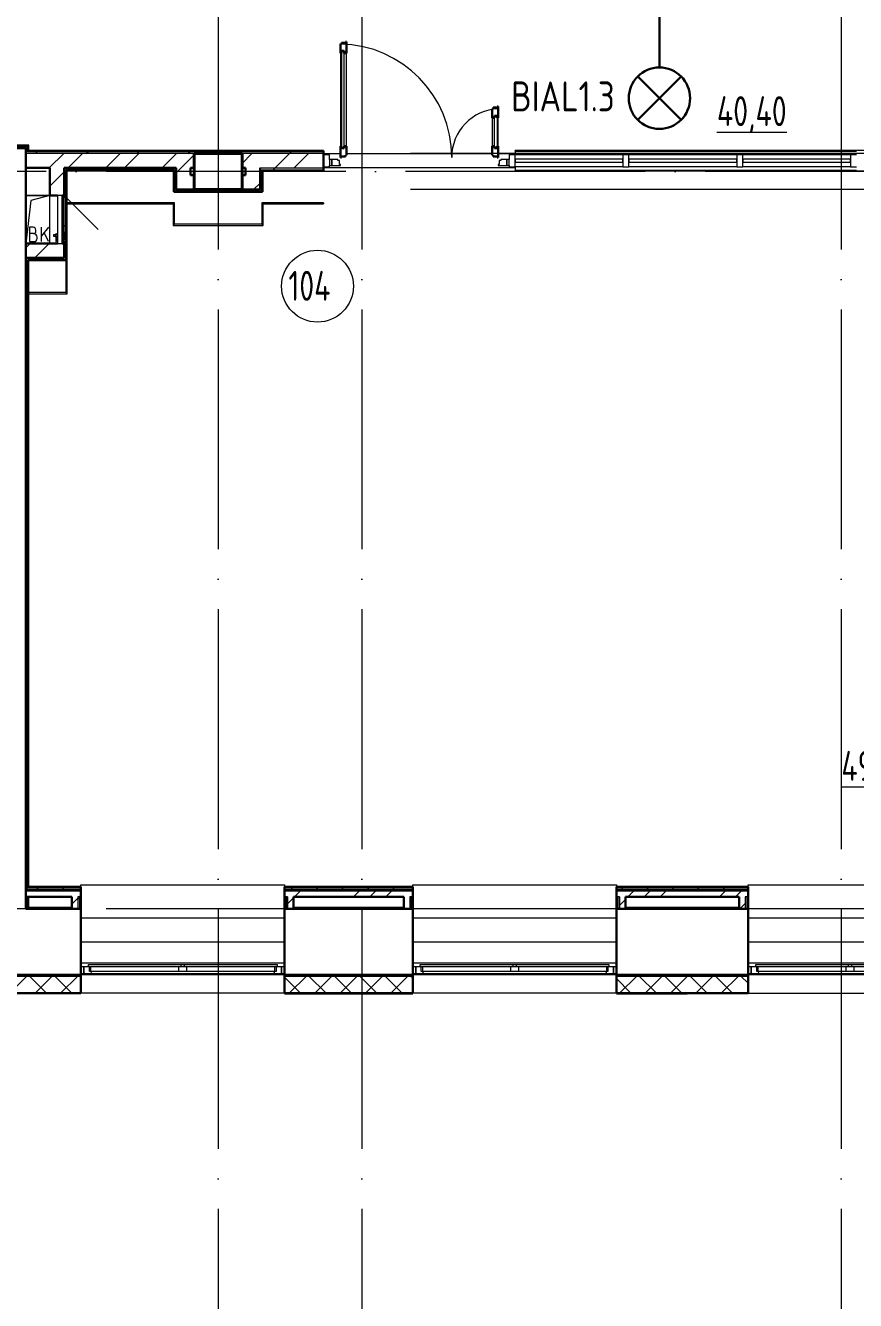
# Model space of a CAD drawing. Header units: millimetres. Extents: x -421858 to 614926, y -468665 to 141641.
# Drawn here: x -48266 to -41337, y -23408 to -12774 of the extents above; entities that cross this region are included whole.
import ezdxf
from ezdxf.enums import TextEntityAlignment as Align

# ---------------------------------------------------------------- set-up
doc = ezdxf.new("R2010")
doc.units = ezdxf.units.MM
doc.set_wipeout_variables(frame=1)
doc.linetypes.add('ADSK_Линия сетки', pattern=[25, 20, -2.5, 0, -2.5])
doc.linetypes.add('ADSK_Сверху', pattern=[450, 300, -150])
for name, color, linetype, lineweight in [('_ Окна', 7, 'Continuous', 9), ('RC-Оповещение_световое', 7, 'Continuous', 30), ('Витраж', 7, 'Continuous', 9), ('Двери', 252, 'Continuous', 9), ('Линии', 252, 'Continuous', 9), ('лс', 5, 'Continuous', 30), ('Марки помещений', 252, 'Continuous', 20), ('Несущие колонны', 252, 'Continuous', 18), ('Оборудование', 8, 'Continuous', 18), ('Ограждение', 252, 'Continuous', 9), ('Окна', 252, 'Continuous', 9), ('Оси', 252, 'Continuous', 9), ('Панели витража', 252, 'Continuous', 9), ('Перекрытие', 252, 'Continuous', 18), ('Стены внутренние', 7, 'Continuous', 18), ('Стены наружные', 7, 'Continuous', 18), ('Стены штриховка', 252, 'Continuous', 9)]:
    doc.layers.add(name, color=color, linetype=linetype, lineweight=lineweight)
doc.layers.add('RC-Позиционные_обозначения', color=7, linetype='Continuous')
doc.layers.add('Двери открывание', color=7, linetype='Continuous', lineweight=9, true_color=0xc0c0c0)
doc.styles.add('GOST Common_3', font='', dxfattribs={"height": 3.5})
doc.styles.add('RubezhCAD', font='', dxfattribs={"oblique": 10})
doc.styles.get("Standard").update_dxf_attribs({"font": ''})
doc.styles.get('GOST Common_3').set_extended_font_data('GOST 2.304 type A')
doc.styles.get('RubezhCAD').set_extended_font_data('GOST type A')
doc.styles.get('Standard').set_extended_font_data('GOST type B')
pattern_1 = [(0, (-32121.8, 98), (0, 600), []), (90, (-32121.8, 98), (-600, 4e-14), [])]

# ---------------------------------------------------------------- blocks, each defined once
blk = doc.blocks.new('1 этаж')
at = {"layer": 'Ограждение', "true_color": 0x636466}
h = blk.add_hatch(dxfattribs=at)
h.set_pattern_fill('FP_26', color=251, style=0, pattern_type=2)
h.set_pattern_definition(pattern_1)
h.paths.add_polyline_path([(-48243, -13777), (-48238, -13772), (-54473, -13772), (-54473, -13777), (-48248, -13777)])
h = blk.add_hatch(dxfattribs=at)
h.set_pattern_fill('FP_25', color=251, style=0, pattern_type=2)
h.set_pattern_definition(pattern_1)
h.paths.add_polyline_path([(-45960, -13822), (-45778, -13822), (-45778, -13817), (-48238, -13817), (-48243, -13822), (-46678, -13822)])
h = blk.add_hatch(dxfattribs=at)
h.set_pattern_fill('FP_25', color=251, style=0, pattern_type=2)
h.set_pattern_definition(pattern_1)
h.paths.add_polyline_path([(-40735, -13827), (-40735, -13817), (-44178, -13817), (-44178, -13822), (-40740, -13822), (-40740, -13827)])
at = {"layer": 'Стены наружные', "lineweight": 9, "true_color": 0x636466}
h = blk.add_hatch(dxfattribs=at)
h.set_pattern_fill('FP_41', color=251, style=0, pattern_type=2)
h.set_pattern_definition([(180, (-32121.82, 98), (-1e-14, -100), [])])
h.paths.add_polyline_path([(-66008, -20702), (-64733, -20702), (-64733, -20692), (-66008, -20692)])
h.paths.add_polyline_path([(2115, -20702), (2692, -20702), (2692, -20692), (1407, -20692), (1407, -20702)])
h.paths.add_polyline_path([(-63033, -20702), (-61883, -20702), (-61883, -20692), (-63033, -20692)])
h.paths.add_polyline_path([(-755, -20702), (-293, -20702), (-293, -20692), (-1393, -20692), (-1393, -20702)])
h.paths.add_polyline_path([(-60183, -20702), (-59053, -20702), (-59053, -20692), (-60183, -20692)])
h.paths.add_polyline_path([(-3625, -20702), (-3093, -20702), (-3093, -20692), (-4168, -20692), (-4168, -20702)])
h.paths.add_polyline_path([(-57353, -20702), (-56243, -20702), (-56243, -20692), (-57353, -20692)])
h.paths.add_polyline_path([(-5868, -20702), (-5868, -20692), (-6963, -20692), (-6963, -20702), (-6495, -20702)])
h.paths.add_polyline_path([(-54543, -20702), (-53453, -20702), (-53453, -20692), (-54543, -20692)])
h.paths.add_polyline_path([(-8663, -20702), (-8663, -20692), (-9768, -20692), (-9768, -20702), (-9365, -20702)])
h.paths.add_polyline_path([(-51753, -20702), (-50623, -20702), (-50623, -20692), (-51753, -20692)])
h.paths.add_polyline_path([(-11518, -20702), (-11468, -20702), (-11468, -20692), (-12548, -20692), (-12548, -20702), (-12236, -20702)])
h.paths.add_polyline_path([(-48923, -20702), (-47803, -20702), (-47803, -20692), (-48923, -20692)])
h.paths.add_polyline_path([(-14248, -20702), (-14248, -20692), (-15323, -20692), (-15323, -20702), (-14388, -20702)])
h.paths.add_polyline_path([(-46103, -20702), (-45033, -20702), (-45033, -20692), (-46103, -20692)])
h.paths.add_polyline_path([(-17258, -20702), (-17023, -20702), (-17023, -20692), (-18123, -20692), (-18123, -20702), (-17976, -20702)])
h.paths.add_polyline_path([(-43333, -20702), (-42233, -20702), (-42233, -20692), (-43333, -20692)])
h.paths.add_polyline_path([(-19823, -20702), (-19823, -20692), (-20923, -20692), (-20923, -20702), (-20129, -20702)])
h.paths.add_polyline_path([(-40533, -20702), (-39403, -20702), (-39403, -20692), (-40533, -20692)])
h.paths.add_polyline_path([(-22623, -20702), (-22623, -20692), (-23703, -20692), (-23703, -20702), (-22999, -20702)])
h.paths.add_polyline_path([(-25869, -20702), (-25403, -20702), (-25403, -20692), (-26503, -20692), (-26503, -20702), (-26501, -20702)])
h.paths.add_polyline_path([(-37703, -20702), (-36593, -20702), (-36593, -20692), (-37703, -20692)])
h.paths.add_polyline_path([(-28205, -20702), (-28203, -20702), (-28203, -20692), (-29243, -20692), (-29242, -20702), (-28380, -20702)])
h.paths.add_polyline_path([(-34893, -20702), (-33783, -20702), (-33783, -20692), (-34893, -20692)])
h.paths.add_polyline_path([(-30943, -20702), (-30943, -20692), (-32083, -20692), (-32082, -20702), (-31093, -20702)])
at = {"color": 251, "lineweight": 18, "true_color": 0x636466}
for p, q in [((-48063, -14192), (-48263, -14192)), ((-48063, -14192), (-48263, -14192)), ((-48221, -14233), (-48263, -14592)), ((-48063, -14192), (-48221, -14233)), ((-48203, -14456), (-48233, -14456)), ((-48233, -14456), (-48233, -14576)), ((-48073, -14456), (-48133, -14528)), ((-48133, -14576), (-48133, -14456)), ((-48199, -14510), (-48233, -14510)), ((-48179, -14490), (-48179, -14480)), ((-48169, -14550), (-48169, -14540)), ((-48073, -14576), (-48109, -14499)), ((-48233, -14576), (-48196, -14576))]:
    blk.add_line(p, q, dxfattribs=at)
for centre, radius, start, end in [((-48203, -14480), 23.3, 0, 90), ((-48199, -14490), 20, 270, 0), ((-48199, -14540), 30, 0, 90), ((-48196, -14550), 26.7, 270, 0)]:
    blk.add_arc(centre, radius, start, end, dxfattribs=at)
at = {"layer": '_ Окна', "color": 251, "true_color": 0x636466}
for p, q in [((-47778, -20624), (-47803, -20624)), ((-47778, -20682), (-47778, -20624)), ((-46103, -20624), (-46128, -20624)), ((-46128, -20624), (-46128, -20682)), ((-45008, -20624), (-45033, -20624)), ((-45008, -20682), (-45008, -20624)), ((-43333, -20624), (-43358, -20624)), ((-43358, -20624), (-43358, -20682)), ((-42208, -20624), (-42233, -20624)), ((-42208, -20682), (-42208, -20624)), ((-47803, -20682), (-47778, -20682)), ((-46128, -20682), (-46103, -20682)), ((-45033, -20682), (-45008, -20682)), ((-43358, -20682), (-43333, -20682)), ((-42233, -20682), (-42208, -20682))]:
    blk.add_line(p, q, dxfattribs=at)
at = {"layer": '_ Окна', "color": 251, "lineweight": 18, "true_color": 0x636466}
for p, q in [((-47740, -20624), (-47778, -20624)), ((-47778, -20624), (-47778, -20682)), ((-47732, -20665), (-47732, -20624)), ((-46174, -20624), (-46174, -20665)), ((-46128, -20624), (-46166, -20624)), ((-46128, -20682), (-46128, -20624)), ((-44970, -20624), (-45008, -20624)), ((-45008, -20624), (-45008, -20682)), ((-44962, -20665), (-44962, -20624)), ((-43404, -20624), (-43404, -20665)), ((-43358, -20624), (-43396, -20624)), ((-43358, -20682), (-43358, -20624)), ((-42170, -20624), (-42208, -20624)), ((-42208, -20624), (-42208, -20682)), ((-42162, -20665), (-42162, -20624)), ((-47778, -20682), (-47718, -20682)), ((-47720, -20665), (-47732, -20665)), ((-47718, -20682), (-47714, -20665)), ((-46192, -20665), (-46187, -20682)), ((-46187, -20682), (-46128, -20682)), ((-46174, -20665), (-46186, -20665)), ((-45008, -20682), (-44948, -20682)), ((-44950, -20665), (-44962, -20665)), ((-44948, -20682), (-44944, -20665)), ((-43422, -20665), (-43417, -20682)), ((-43417, -20682), (-43358, -20682)), ((-43404, -20665), (-43416, -20665)), ((-42208, -20682), (-42148, -20682)), ((-42150, -20665), (-42162, -20665)), ((-42148, -20682), (-42144, -20665))]:
    blk.add_line(p, q, dxfattribs=at)
at = {"layer": 'Витраж', "color": 251, "lineweight": 18, "true_color": 0x636466}
for p, q in [((-45728, -13852), (-45778, -13852)), ((-45778, -13852), (-45778, -13952)), ((-45728, -13892), (-45728, -13852)), ((-45778, -13952), (-45728, -13952)), ((-45728, -13952), (-45728, -13942))]:
    blk.add_line(p, q, dxfattribs=at)
at = {"layer": 'Витраж', "color": 251, "lineweight": 18, "true_color": 0x636466, "extrusion": (0, 0, -1)}
for p, q in [((-44178, -13852), (-44228, -13852)), ((-44228, -13852), (-44228, -13892)), ((-44178, -13952), (-44178, -13852)), ((-43228, -13852), (-43278, -13852)), ((-43278, -13852), (-43278, -13952)), ((-43228, -13952), (-43228, -13852)), ((-42278, -13852), (-42328, -13852)), ((-42328, -13852), (-42328, -13952)), ((-42278, -13952), (-42278, -13852)), ((-41328, -13852), (-41378, -13852)), ((-41378, -13852), (-41378, -13952)), ((-44228, -13942), (-44228, -13952)), ((-44228, -13952), (-44178, -13952)), ((-43278, -13952), (-43228, -13952)), ((-42328, -13952), (-42278, -13952)), ((-41378, -13952), (-41328, -13952))]:
    blk.add_line(p, q, dxfattribs=at)
at = {"layer": 'Витраж', "color": 251, "true_color": 0x636466}
for p, q in [((-43278, -13852), (-44178, -13852)), ((-42328, -13852), (-43228, -13852)), ((-41378, -13852), (-42278, -13852)), ((-43278, -13952), (-44178, -13952)), ((-42328, -13952), (-43228, -13952)), ((-41378, -13952), (-42278, -13952))]:
    blk.add_line(p, q, dxfattribs=at)
at = {"layer": 'Двери', "color": 251, "lineweight": 30, "true_color": 0x636466}
for p, q in [((-45628, -12928), (-45636, -12928)), ((-45636, -12928), (-45636, -13004)), ((-45594, -12919), (-45628, -12919)), ((-45628, -12919), (-45628, -12928)), ((-45586, -12910), (-45594, -12910)), ((-45594, -12910), (-45594, -12919)), ((-45586, -13004), (-45586, -12910)), ((-45627, -13004), (-45636, -13004)), ((-45627, -12986), (-45627, -13004)), ((-45606, -12986), (-45627, -12986)), ((-45606, -13004), (-45606, -12986)), ((-45586, -13004), (-45606, -13004)), ((-44362, -13468), (-44370, -13468)), ((-44370, -13468), (-44370, -13544)), ((-44328, -13459), (-44362, -13459)), ((-44362, -13459), (-44362, -13468)), ((-44320, -13450), (-44328, -13450)), ((-44328, -13450), (-44328, -13459)), ((-44320, -13544), (-44320, -13450)), ((-44370, -13544), (-44350, -13544)), ((-44350, -13544), (-44350, -13526)), ((-44350, -13526), (-44329, -13526)), ((-44329, -13526), (-44329, -13544)), ((-44329, -13544), (-44320, -13544)), ((-45636, -13780), (-45636, -13874)), ((-45627, -13780), (-45636, -13780)), ((-45627, -13798), (-45627, -13780)), ((-45606, -13798), (-45627, -13798)), ((-45606, -13780), (-45606, -13798)), ((-45586, -13780), (-45606, -13780)), ((-45586, -13856), (-45586, -13780)), ((-44370, -13780), (-44370, -13856)), ((-44370, -13780), (-44350, -13780)), ((-44350, -13780), (-44350, -13798)), ((-44350, -13798), (-44329, -13798)), ((-44329, -13780), (-44320, -13780)), ((-44329, -13798), (-44329, -13780)), ((-44320, -13874), (-44320, -13780)), ((-45636, -13874), (-45628, -13874)), ((-45628, -13874), (-45628, -13865)), ((-45628, -13865), (-45594, -13865)), ((-45594, -13865), (-45594, -13856)), ((-45594, -13856), (-45586, -13856)), ((-44370, -13856), (-44362, -13856)), ((-44362, -13856), (-44362, -13865)), ((-44362, -13865), (-44328, -13865)), ((-44328, -13865), (-44328, -13874)), ((-44328, -13874), (-44320, -13874))]:
    blk.add_line(p, q, dxfattribs=at)
at = {"layer": 'Двери', "color": 251, "true_color": 0x636466}
for p, q in [((-45636, -13004), (-45636, -13780)), ((-45627, -12986), (-45627, -13798)), ((-45606, -12986), (-45627, -12986)), ((-45606, -13798), (-45606, -12986)), ((-45586, -13780), (-45586, -13004)), ((-44370, -13544), (-44370, -13780)), ((-44350, -13798), (-44350, -13526)), ((-44350, -13526), (-44329, -13526)), ((-44329, -13526), (-44329, -13798)), ((-44320, -13780), (-44320, -13544)), ((-45627, -13798), (-45606, -13798)), ((-44329, -13798), (-44350, -13798)), ((-45728, -13892), (-45728, -13942)), ((-45708, -13892), (-45728, -13892)), ((-45708, -13942), (-45708, -13892)), ((-45659, -13892), (-45708, -13892)), ((-45708, -13892), (-45708, -13942)), ((-45659, -13900), (-45659, -13892)), ((-45645, -13900), (-45659, -13900)), ((-45645, -13934), (-45645, -13900)), ((-44297, -13900), (-44311, -13900)), ((-44311, -13900), (-44311, -13934)), ((-44297, -13892), (-44297, -13900)), ((-44248, -13892), (-44297, -13892)), ((-44228, -13892), (-44248, -13892)), ((-44248, -13892), (-44248, -13942)), ((-44248, -13942), (-44248, -13892)), ((-44228, -13942), (-44228, -13892)), ((-45728, -13942), (-45708, -13942)), ((-45708, -13942), (-45636, -13942)), ((-45636, -13934), (-45645, -13934)), ((-45636, -13942), (-45636, -13934)), ((-44311, -13934), (-44320, -13934)), ((-44320, -13934), (-44320, -13942)), ((-44320, -13942), (-44248, -13942)), ((-44248, -13942), (-44228, -13942))]:
    blk.add_line(p, q, dxfattribs=at)
at = {"layer": 'Двери открывание', "color": 251, "true_color": 0x636466}
for centre, radius, start, end in [((-45654, -13874), 946, 0, 88.9097), ((-44302, -13874), 406, 92.541, 180)]:
    blk.add_arc(centre, radius, start, end, dxfattribs=at)
at = {"layer": 'Линии', "color": 251, "linetype": 'ADSK_Сверху', "ltscale": 100, "true_color": 0x636466}
for p, q in [((-15053, -13842), (-48263, -13842)), ((-15053, -14142), (-48263, -14142))]:
    blk.add_line(p, q, dxfattribs=at)
at = {"layer": 'Марки помещений', "color": 251, "true_color": 0x636466}
blk.add_circle((-45828, -14948), 300, dxfattribs=at)
at = {"layer": 'Несущие колонны', "color": 251, "lineweight": 40, "true_color": 0x636466}
for p, q in [((-46858, -13842), (-46458, -13842)), ((-46858, -14142), (-46858, -13842)), ((-46458, -13842), (-46858, -13842)), ((-46458, -13842), (-46458, -14142)), ((-46858, -13962), (-46858, -14142)), ((-46458, -14142), (-46458, -13962)), ((-46458, -14142), (-46858, -14142)), ((-46858, -14142), (-46458, -14142))]:
    blk.add_line(p, q, dxfattribs=at)
at = {"layer": 'Несущие колонны', "color": 251, "true_color": 0x636466}
for p, q in [((-46858, -13842), (-46858, -13962)), ((-46458, -13962), (-46458, -13842))]:
    blk.add_line(p, q, dxfattribs=at)
at = {"layer": 'Оборудование', "color": 251, "true_color": 0x636466}
for p, q in [((-47961, -14192), (-47998, -14192)), ((-47998, -14192), (-47998, -14592)), ((-47961, -14591), (-47961, -14193)), ((-47951, -14199), (-47961, -14199)), ((-47950, -14584), (-47950, -14200)), ((-47943, -14211), (-47948, -14211)), ((-47943, -14192), (-47660, -14475)), ((-47943, -14573), (-47943, -14211)), ((-48016, -14519), (-48033, -14519)), ((-48033, -14519), (-48033, -14531)), ((-48033, -14531), (-48016, -14531)), ((-48014, -14517), (-48016, -14519)), ((-48016, -14519), (-48016, -14531)), ((-48016, -14531), (-48014, -14533)), ((-47998, -14516), (-48014, -14516)), ((-48014, -14516), (-48014, -14535)), ((-48014, -14535), (-47998, -14535)), ((-48008, -14512), (-48013, -14512)), ((-48013, -14512), (-48013, -14520)), ((-48013, -14530), (-48013, -14576)), ((-48008, -14520), (-48008, -14512)), ((-48008, -14576), (-48008, -14530)), ((-47941, -14495), (-47943, -14495)), ((-47943, -14564), (-47941, -14564)), ((-47941, -14499), (-47941, -14495)), ((-47941, -14499), (-47941, -14560)), ((-47941, -14564), (-47941, -14560)), ((-48013, -14576), (-48008, -14576)), ((-47998, -14592), (-47961, -14592)), ((-47961, -14585), (-47951, -14585)), ((-47948, -14573), (-47943, -14573))]:
    blk.add_line(p, q, dxfattribs=at)
for points, knots in [([(-47961, -14193), (-47961, -14193), (-47961, -14192), (-47961, -14192), (-47961, -14192), (-47961, -14192), (-47961, -14192), (-47961, -14192), (-47961, -14192), (-47961, -14192)], [-1, -1, -1, -1, -0.833333, -0.75, -0.583333, -0.458333, -0.333333, -0.166667, 0, 0, 0, 0]), ([(-47950, -14200), (-47950, -14200), (-47950, -14199), (-47950, -14199), (-47950, -14199), (-47950, -14199), (-47950, -14199), (-47950, -14199), (-47951, -14199), (-47951, -14199), (-47951, -14199)], [-1, -1, -1, -1, -0.833333, -0.75, -0.666667, -0.583333, -0.458333, -0.333333, -0.166667, 0, 0, 0, 0]), ([(-47948, -14211), (-47948, -14211), (-47949, -14211), (-47949, -14211), (-47949, -14211), (-47949, -14210), (-47949, -14210), (-47949, -14210), (-47950, -14210), (-47950, -14210), (-47950, -14210), (-47950, -14209), (-47950, -14209)], [-1, -1, -1, -1, -0.833333, -0.75, -0.666667, -0.583333, -0.5, -0.416667, -0.333333, -0.25, -0.166667, 0, 0, 0, 0]), ([(-47961, -14592), (-47961, -14592), (-47961, -14592), (-47961, -14592), (-47961, -14592), (-47961, -14591), (-47961, -14591), (-47961, -14591), (-47961, -14591), (-47961, -14591)], [0, 0, 0, 0, 0.166667, 0.333333, 0.458333, 0.583333, 0.708333, 0.833333, 1, 1, 1, 1]), ([(-47951, -14585), (-47951, -14585), (-47951, -14585), (-47950, -14585), (-47950, -14584), (-47950, -14584), (-47950, -14584), (-47950, -14584), (-47950, -14584), (-47950, -14584), (-47950, -14584)], [0, 0, 0, 0, 0.166667, 0.333333, 0.458333, 0.583333, 0.666667, 0.75, 0.833333, 1, 1, 1, 1]), ([(-47950, -14574), (-47950, -14574), (-47950, -14574), (-47950, -14574), (-47950, -14573), (-47949, -14573), (-47949, -14573), (-47949, -14573), (-47949, -14573), (-47949, -14573), (-47949, -14573), (-47948, -14573), (-47948, -14573)], [0, 0, 0, 0, 0.166667, 0.25, 0.333333, 0.416667, 0.5, 0.583333, 0.666667, 0.75, 0.833333, 1, 1, 1, 1])]:
    blk.add_open_spline(points, degree=3, knots=knots, dxfattribs=at)
at = {"layer": 'Ограждение', "color": 251, "true_color": 0x636466}
for p, q in [((-48238, -13772), (-54473, -13772)), ((-48238, -13772), (-48243, -13777)), ((-48238, -13817), (-48243, -13822)), ((-48238, -13817), (-48238, -13772)), ((-45778, -13817), (-48238, -13817)), ((-45778, -13817), (-45778, -13822)), ((-44178, -13822), (-44178, -13817)), ((-40735, -13817), (-44178, -13817)), ((-44178, -13987), (-44178, -13982)), ((-44178, -13987), (-41033, -13987)), ((-47023, -14252), (-47923, -14252)), ((-47918, -14262), (-47923, -14257)), ((-47918, -15012), (-47918, -14262)), ((-47918, -14262), (-47033, -14262)), ((-47033, -14262), (-47023, -14252)), ((-47033, -14262), (-47033, -14442)), ((-47023, -14432), (-47023, -14252)), ((-46283, -14262), (-46293, -14252)), ((-46293, -14252), (-46293, -14432)), ((-45778, -14252), (-46293, -14252)), ((-46283, -14442), (-46283, -14262)), ((-46283, -14262), (-45778, -14262)), ((-45778, -14252), (-45778, -14262)), ((-47033, -14442), (-47023, -14432)), ((-47033, -14442), (-46283, -14442)), ((-46293, -14432), (-47023, -14432)), ((-46283, -14442), (-46293, -14432)), ((-47928, -14732), (-47928, -15002)), ((-47928, -15002), (-48243, -15002)), ((-48238, -15012), (-48243, -15007)), ((-48238, -19957), (-48238, -15012)), ((-48238, -15012), (-47918, -15012)), ((-47918, -15012), (-47928, -15002)), ((-47803, -19957), (-47803, -19942)), ((-47803, -19942), (-46103, -19942)), ((-46103, -19942), (-46103, -19957)), ((-45033, -19957), (-45033, -19942)), ((-45033, -19942), (-43333, -19942)), ((-43333, -19942), (-43333, -19957)), ((-42233, -19957), (-42233, -19942)), ((-42233, -19942), (-40533, -19942)), ((-48248, -20042), (-48248, -20127)), ((-48238, -20127), (-48238, -20042)), ((-47803, -20217), (-46103, -20217)), ((-45033, -20217), (-43333, -20217)), ((-42233, -20217), (-40533, -20217)), ((-47803, -20417), (-46103, -20417)), ((-45033, -20417), (-43333, -20417)), ((-42233, -20417), (-40533, -20417)), ((-47803, -20592), (-46103, -20592)), ((-45033, -20592), (-43333, -20592)), ((-42233, -20592), (-40533, -20592))]:
    blk.add_line(p, q, dxfattribs=at)
at = {"layer": 'Окна', "color": 251, "true_color": 0x636466}
for p, q in [((-47740, -20607), (-46968, -20607)), ((-47740, -20624), (-47740, -20607)), ((-46968, -20624), (-47740, -20624)), ((-47720, -20665), (-47720, -20624)), ((-46988, -20624), (-46988, -20665)), ((-46968, -20607), (-46938, -20607)), ((-46968, -20607), (-46968, -20624)), ((-46938, -20624), (-46968, -20624)), ((-46938, -20607), (-46166, -20607)), ((-46938, -20624), (-46938, -20607)), ((-46166, -20624), (-46938, -20624)), ((-46918, -20665), (-46918, -20624)), ((-46186, -20624), (-46186, -20665)), ((-46166, -20607), (-46166, -20624)), ((-44970, -20607), (-44198, -20607)), ((-44970, -20624), (-44970, -20607)), ((-44198, -20624), (-44970, -20624)), ((-44950, -20665), (-44950, -20624)), ((-44218, -20624), (-44218, -20665)), ((-44198, -20607), (-44168, -20607)), ((-44198, -20607), (-44198, -20624)), ((-44168, -20624), (-44198, -20624)), ((-44168, -20607), (-43396, -20607)), ((-44168, -20624), (-44168, -20607)), ((-43396, -20624), (-44168, -20624)), ((-44148, -20665), (-44148, -20624)), ((-43416, -20624), (-43416, -20665)), ((-43396, -20607), (-43396, -20624)), ((-42170, -20607), (-41398, -20607)), ((-42170, -20624), (-42170, -20607)), ((-41398, -20624), (-42170, -20624)), ((-42150, -20665), (-42150, -20624)), ((-41418, -20624), (-41418, -20665)), ((-41398, -20607), (-41368, -20607)), ((-41398, -20607), (-41398, -20624)), ((-41368, -20624), (-41398, -20624)), ((-41368, -20607), (-40596, -20607)), ((-41368, -20624), (-41368, -20607)), ((-40596, -20624), (-41368, -20624)), ((-41348, -20665), (-41348, -20624)), ((-46988, -20665), (-47720, -20665)), ((-47718, -20682), (-46187, -20682)), ((-46918, -20665), (-46988, -20665)), ((-46186, -20665), (-46918, -20665)), ((-44218, -20665), (-44950, -20665)), ((-44948, -20682), (-43417, -20682)), ((-44148, -20665), (-44218, -20665)), ((-43416, -20665), (-44148, -20665)), ((-41418, -20665), (-42150, -20665)), ((-42148, -20682), (-40617, -20682)), ((-41348, -20665), (-41418, -20665)), ((-40616, -20665), (-41348, -20665))]:
    blk.add_line(p, q, dxfattribs=at)
at = {"layer": 'Оси', "color": 251, "linetype": 'ADSK_Линия сетки', "ltscale": 100, "true_color": 0x636466}
for p, q in [((-46658, -2642), (-46658, -33768)), ((-45458, -2642), (-45458, -33768)), ((-41458, -2642), (-41458, -33768)), ((4409, -13992), (-72530, -13992)), ((4409, -20142), (-72530, -20142))]:
    blk.add_line(p, q, dxfattribs=at)
at = {"layer": 'Панели витража', "color": 251, "lineweight": 18, "true_color": 0x636466}
for p, q in [((-43278, -13889), (-44178, -13889)), ((-44178, -13889), (-44178, -13914)), ((-44178, -13914), (-43278, -13914)), ((-43278, -13914), (-43278, -13889)), ((-42328, -13889), (-43228, -13889)), ((-43228, -13889), (-43228, -13914)), ((-43228, -13914), (-42328, -13914)), ((-42328, -13914), (-42328, -13889)), ((-41378, -13889), (-42278, -13889)), ((-42278, -13889), (-42278, -13914)), ((-42278, -13914), (-41378, -13914)), ((-41378, -13914), (-41378, -13889))]:
    blk.add_line(p, q, dxfattribs=at)
at = {"layer": 'Перекрытие', "color": 251, "ltscale": 100, "true_color": 0x636466}
for p, q in [((-45778, -13842), (-45636, -13842)), ((-45586, -13842), (-44370, -13842)), ((-44320, -13842), (-44178, -13842)), ((-48263, -14192), (-48063, -14192))]:
    blk.add_line(p, q, dxfattribs=at)
at = {"layer": 'Стены внутренние', "color": 251, "lineweight": 30, "true_color": 0x636466}
for p, q in [((-48263, -13797), (-48653, -13797)), ((-48263, -14592), (-48263, -13962)), ((-48268, -17627), (-48263, -17627)), ((-48263, -18577), (-48268, -18577)), ((-48263, -20142), (-48263, -20042)), ((-47878, -20142), (-48263, -20142)), ((-47803, -20692), (-47803, -20142)), ((-46103, -20142), (-46103, -20692)), ((-45108, -20142), (-46028, -20142)), ((-45033, -20692), (-45033, -20142)), ((-43333, -20142), (-43333, -20692)), ((-42308, -20142), (-43258, -20142)), ((-42233, -20692), (-42233, -20142)), ((-48923, -20692), (-47803, -20692)), ((-47803, -20844), (-47803, -20702)), ((-46103, -20692), (-45033, -20692)), ((-46103, -20702), (-46103, -20844)), ((-45033, -20844), (-45033, -20702)), ((-43333, -20692), (-42233, -20692)), ((-43333, -20702), (-43333, -20844)), ((-42233, -20844), (-42233, -20702)), ((-48923, -20844), (-47803, -20844)), ((-43333, -20844), (-42233, -20844))]:
    blk.add_line(p, q, dxfattribs=at)
at = {"layer": 'Стены внутренние', "color": 251, "linetype": 'Continuous', "lineweight": 9, "true_color": 0x636466}
for p, q in [((-48395, -20842), (-48255, -20702)), ((-48093, -20842), (-48233, -20702)), ((-48183, -20842), (-48043, -20702)), ((-47881, -20842), (-48021, -20702)), ((-47970, -20842), (-47830, -20702)), ((-47803, -20708), (-47809, -20702)), ((-45972, -20842), (-46103, -20711)), ((-46061, -20842), (-45921, -20702)), ((-45760, -20842), (-45900, -20702)), ((-45849, -20842), (-45709, -20702)), ((-45547, -20842), (-45687, -20702)), ((-45637, -20842), (-45497, -20702)), ((-45335, -20842), (-45475, -20702)), ((-45425, -20842), (-45285, -20702)), ((-45123, -20842), (-45263, -20702)), ((-45213, -20842), (-45073, -20702)), ((-45033, -20720), (-45051, -20702)), ((-43214, -20842), (-43333, -20723)), ((-43303, -20842), (-43163, -20702)), ((-43002, -20842), (-43142, -20702)), ((-43091, -20842), (-42951, -20702)), ((-42790, -20842), (-42930, -20702)), ((-42879, -20842), (-42739, -20702)), ((-42578, -20842), (-42718, -20702)), ((-42667, -20842), (-42527, -20702)), ((-42366, -20842), (-42506, -20702)), ((-42455, -20842), (-42315, -20702)), ((-42233, -20762), (-42293, -20702)), ((-46032, -20842), (-46033, -20844)), ((-45777, -20844), (-45778, -20842)), ((-45190, -20844), (-45191, -20842)), ((-43216, -20842), (-43217, -20844)), ((-42374, -20844), (-42376, -20842)), ((-42243, -20842), (-42235, -20834))]:
    blk.add_line(p, q, dxfattribs=at)
at = {"layer": 'Стены внутренние', "color": 251, "true_color": 0x636466}
for p, q in [((-46103, -20692), (-47803, -20692)), ((-43333, -20692), (-45033, -20692)), ((-40533, -20692), (-42233, -20692)), ((-46103, -20844), (-47803, -20844)), ((-43333, -20844), (-45033, -20844))]:
    blk.add_line(p, q, dxfattribs=at)
at = {"layer": 'Стены наружные', "color": 251, "lineweight": 30, "true_color": 0x636466}
for p, q in [((-48243, -13777), (-54483, -13777)), ((-48248, -13782), (-48263, -13782)), ((-48263, -13797), (-48263, -13962)), ((-48248, -13827), (-48248, -13782)), ((-48243, -13822), (-48243, -13777)), ((-45778, -13822), (-48243, -13822)), ((-45778, -13982), (-45778, -13822)), ((-46858, -13842), (-46458, -13842)), ((-48263, -13962), (-48063, -13962)), ((-48063, -13962), (-48063, -14192)), ((-47943, -13962), (-47008, -13962)), ((-47943, -13962), (-47943, -14211)), ((-47928, -13977), (-47023, -13977)), ((-47928, -13982), (-47928, -13977)), ((-47923, -13982), (-47028, -13982)), ((-47923, -14732), (-47923, -13982)), ((-47028, -13982), (-47028, -14162)), ((-47023, -13977), (-47023, -14157)), ((-47008, -13962), (-47008, -14142)), ((-46888, -13962), (-46858, -13962)), ((-46888, -14022), (-46888, -13962)), ((-46858, -14022), (-46888, -14022)), ((-46858, -14142), (-46858, -14022)), ((-46458, -13962), (-46428, -13962)), ((-46428, -14022), (-46458, -14022)), ((-46458, -14022), (-46458, -14142)), ((-46428, -13962), (-46428, -14022)), ((-46308, -14142), (-46308, -13962)), ((-46293, -14157), (-46293, -13977)), ((-46288, -13982), (-45778, -13982)), ((-46288, -14162), (-46288, -13982)), ((-47008, -14142), (-46858, -14142)), ((-46858, -14142), (-46308, -14142)), ((-48063, -14192), (-47998, -14192)), ((-47961, -14192), (-47943, -14192)), ((-47028, -14162), (-46288, -14162)), ((-47023, -14157), (-46293, -14157)), ((-47998, -14592), (-48263, -14592)), ((-48263, -14592), (-48263, -20042)), ((-47943, -14592), (-47961, -14592)), ((-47943, -14573), (-47943, -14712)), ((-48263, -14712), (-47943, -14712)), ((-48248, -19962), (-48248, -14727)), ((-48243, -14732), (-47923, -14732)), ((-48243, -19957), (-48243, -14732)), ((-47943, -14727), (-47928, -14727)), ((-48263, -19967), (-48248, -19967)), ((-48243, -19962), (-48248, -19962)), ((-47803, -19957), (-48243, -19957)), ((-47803, -20142), (-47803, -19957)), ((-46103, -19957), (-46103, -20142)), ((-45033, -19957), (-46103, -19957)), ((-45033, -20142), (-45033, -19957)), ((-43333, -19957), (-43333, -20142)), ((-42233, -19957), (-43333, -19957)), ((-42233, -20142), (-42233, -19957)), ((-48263, -20042), (-47878, -20042)), ((-47878, -20042), (-47878, -20142)), ((-46028, -20042), (-45108, -20042)), ((-46028, -20142), (-46028, -20042)), ((-45108, -20042), (-45108, -20142)), ((-43258, -20042), (-42308, -20042)), ((-43258, -20142), (-43258, -20042)), ((-42308, -20042), (-42308, -20142)), ((-47878, -20142), (-47803, -20142)), ((-46103, -20142), (-46028, -20142)), ((-45108, -20142), (-45033, -20142)), ((-43333, -20142), (-43258, -20142)), ((-42308, -20142), (-42233, -20142)), ((-47803, -20702), (-47803, -20692)), ((-46103, -20692), (-46103, -20702)), ((-45033, -20702), (-45033, -20692)), ((-42233, -20692), (-43333, -20692)), ((-43333, -20692), (-43333, -20702)), ((-42233, -20702), (-42233, -20692)), ((-45033, -20844), (-46103, -20844)), ((-46103, -20844), (-46103, -20849)), ((-46103, -20849), (-45033, -20849)), ((-45033, -20849), (-45033, -20844)), ((-43333, -20844), (-43333, -20849)), ((-43333, -20849), (-42743, -20849)), ((-42743, -20849), (-42743, -20844))]:
    blk.add_line(p, q, dxfattribs=at)
at = {"layer": 'Стены наружные', "color": 251, "linetype": 'Continuous', "lineweight": 9, "true_color": 0x636466}
for p, q in [((-48264, -13782), (-48259, -13777)), ((-48239, -13827), (-48234, -13822)), ((-48168, -13827), (-48163, -13822)), ((-48097, -13827), (-48092, -13822)), ((-48026, -13827), (-48021, -13822)), ((-47956, -13827), (-47951, -13822)), ((-47885, -13827), (-47880, -13822)), ((-47814, -13827), (-47809, -13822)), ((-47744, -13827), (-47739, -13822)), ((-47673, -13827), (-47668, -13822)), ((-47602, -13827), (-47597, -13822)), ((-47531, -13827), (-47526, -13822)), ((-47461, -13827), (-47456, -13822)), ((-47390, -13827), (-47385, -13822)), ((-47319, -13827), (-47314, -13822)), ((-47249, -13827), (-47244, -13822)), ((-47178, -13827), (-47173, -13822)), ((-47107, -13827), (-47102, -13822)), ((-47037, -13827), (-47032, -13822)), ((-46966, -13827), (-46961, -13822)), ((-46895, -13827), (-46890, -13822)), ((-46824, -13827), (-46819, -13822)), ((-46754, -13827), (-46749, -13822)), ((-46683, -13827), (-46678, -13822)), ((-46612, -13827), (-46607, -13822)), ((-46542, -13827), (-46537, -13822)), ((-46471, -13827), (-46466, -13822)), ((-46400, -13827), (-46395, -13822)), ((-46329, -13827), (-46324, -13822)), ((-46259, -13827), (-46254, -13822)), ((-46188, -13827), (-46183, -13822)), ((-46117, -13827), (-46112, -13822)), ((-46047, -13827), (-46042, -13822)), ((-45976, -13827), (-45971, -13822)), ((-45905, -13827), (-45900, -13822)), ((-45834, -13827), (-45829, -13822)), ((-48263, -13843), (-48262, -13842)), ((-48183, -13842), (-48168, -13827)), ((-48067, -13962), (-47947, -13842)), ((-47910, -13962), (-47790, -13842)), ((-47759, -13842), (-47744, -13827)), ((-47596, -13962), (-47476, -13842)), ((-47439, -13962), (-47319, -13842)), ((-47334, -13842), (-47319, -13827)), ((-47124, -13962), (-47004, -13842)), ((-46967, -13962), (-46858, -13852)), ((-46910, -13842), (-46895, -13827)), ((-46486, -13842), (-46471, -13827)), ((-46458, -13924), (-46376, -13842)), ((-46182, -13962), (-46062, -13842)), ((-46062, -13842), (-46047, -13827)), ((-46024, -13962), (-45904, -13842)), ((-48063, -14114), (-47943, -13994)), ((-47943, -14026), (-47928, -14011)), ((-47928, -14011), (-47923, -14006)), ((-47899, -13982), (-47894, -13977)), ((-47894, -13977), (-47879, -13962)), ((-47828, -13982), (-47823, -13977)), ((-47757, -13982), (-47752, -13977)), ((-47686, -13982), (-47681, -13977)), ((-47616, -13982), (-47611, -13977)), ((-47545, -13982), (-47540, -13977)), ((-47474, -13982), (-47469, -13977)), ((-47469, -13977), (-47454, -13962)), ((-47404, -13982), (-47399, -13977)), ((-47333, -13982), (-47328, -13977)), ((-47262, -13982), (-47257, -13977)), ((-47192, -13982), (-47187, -13977)), ((-47121, -13982), (-47116, -13977)), ((-47050, -13982), (-47045, -13977)), ((-47045, -13977), (-47030, -13962)), ((-47028, -14030), (-47023, -14025)), ((-47008, -14002), (-46967, -13962)), ((-46293, -14002), (-46288, -13997)), ((-46272, -13982), (-46267, -13977)), ((-46202, -13982), (-46197, -13977)), ((-46197, -13977), (-46182, -13962)), ((-46131, -13982), (-46126, -13977)), ((-46060, -13982), (-46055, -13977)), ((-45989, -13982), (-45984, -13977)), ((-45919, -13982), (-45914, -13977)), ((-45848, -13982), (-45843, -13977)), ((-47928, -14082), (-47923, -14077)), ((-47028, -14101), (-47023, -14096)), ((-46801, -14157), (-46786, -14142)), ((-46377, -14157), (-46362, -14142)), ((-46362, -14142), (-46308, -14088)), ((-46308, -14088), (-46293, -14073)), ((-46293, -14073), (-46288, -14068)), ((-46293, -14144), (-46288, -14139)), ((-47928, -14152), (-47923, -14147)), ((-47928, -14223), (-47923, -14218)), ((-47018, -14162), (-47013, -14157)), ((-46947, -14162), (-46942, -14157)), ((-46877, -14162), (-46872, -14157)), ((-46806, -14162), (-46801, -14157)), ((-46735, -14162), (-46730, -14157)), ((-46664, -14162), (-46659, -14157)), ((-46594, -14162), (-46589, -14157)), ((-46523, -14162), (-46518, -14157)), ((-46452, -14162), (-46447, -14157)), ((-46382, -14162), (-46377, -14157)), ((-46311, -14162), (-46306, -14157)), ((-47928, -14294), (-47923, -14289)), ((-47943, -14450), (-47928, -14435)), ((-47928, -14364), (-47923, -14359)), ((-47928, -14435), (-47923, -14430)), ((-47928, -14506), (-47923, -14501)), ((-48263, -14629), (-48226, -14592)), ((-48189, -14712), (-48069, -14592)), ((-47928, -14577), (-47923, -14572)), ((-47928, -14647), (-47923, -14642)), ((-48263, -14770), (-48248, -14755)), ((-48248, -14755), (-48243, -14750)), ((-48224, -14732), (-48219, -14727)), ((-48219, -14727), (-48204, -14712)), ((-48154, -14732), (-48149, -14727)), ((-48083, -14732), (-48078, -14727)), ((-48012, -14732), (-48007, -14727)), ((-47942, -14732), (-47937, -14727)), ((-47928, -14718), (-47923, -14713)), ((-48248, -14826), (-48243, -14821)), ((-48248, -14897), (-48243, -14892)), ((-48248, -14967), (-48243, -14962)), ((-48248, -15038), (-48243, -15033)), ((-48263, -15194), (-48248, -15179)), ((-48248, -15109), (-48243, -15104)), ((-48248, -15179), (-48243, -15174)), ((-48248, -15250), (-48243, -15245)), ((-48248, -15321), (-48243, -15316)), ((-48248, -15392), (-48243, -15387)), ((-48248, -15462), (-48243, -15457)), ((-48263, -15619), (-48248, -15604)), ((-48248, -15533), (-48243, -15528)), ((-48248, -15604), (-48243, -15599)), ((-48248, -15674), (-48243, -15669)), ((-48248, -15745), (-48243, -15740)), ((-48248, -15816), (-48243, -15811)), ((-48248, -15887), (-48243, -15882)), ((-48263, -16043), (-48248, -16028)), ((-48248, -15957), (-48243, -15952)), ((-48248, -16028), (-48243, -16023)), ((-48248, -16099), (-48243, -16094)), ((-48248, -16169), (-48243, -16164)), ((-48248, -16240), (-48243, -16235)), ((-48248, -16311), (-48243, -16306)), ((-48248, -16382), (-48243, -16377)), ((-48263, -16467), (-48248, -16452)), ((-48248, -16452), (-48243, -16447)), ((-48248, -16523), (-48243, -16518)), ((-48248, -16594), (-48243, -16589)), ((-48248, -16664), (-48243, -16659)), ((-48248, -16735), (-48243, -16730)), ((-48248, -16806), (-48243, -16801)), ((-48263, -16892), (-48248, -16877)), ((-48248, -16877), (-48243, -16872)), ((-48248, -16947), (-48243, -16942)), ((-48248, -17018), (-48243, -17013)), ((-48248, -17089), (-48243, -17084)), ((-48248, -17159), (-48243, -17154)), ((-48248, -17230), (-48243, -17225)), ((-48263, -17316), (-48248, -17301)), ((-48248, -17301), (-48243, -17296)), ((-48248, -17371), (-48243, -17366)), ((-48248, -17442), (-48243, -17437)), ((-48248, -17513), (-48243, -17508)), ((-48248, -17584), (-48243, -17579)), ((-48248, -17654), (-48243, -17649)), ((-48263, -17740), (-48248, -17725)), ((-48248, -17725), (-48243, -17720)), ((-48248, -17796), (-48243, -17791)), ((-48248, -17866), (-48243, -17861)), ((-48248, -17937), (-48243, -17932)), ((-48248, -18008), (-48243, -18003)), ((-48248, -18079), (-48243, -18074)), ((-48263, -18164), (-48248, -18149)), ((-48248, -18149), (-48243, -18144)), ((-48248, -18220), (-48243, -18215)), ((-48248, -18291), (-48243, -18286)), ((-48248, -18361), (-48243, -18356)), ((-48248, -18432), (-48243, -18427)), ((-48248, -18503), (-48243, -18498)), ((-48263, -18589), (-48248, -18574)), ((-48248, -18574), (-48243, -18569)), ((-48248, -18644), (-48243, -18639)), ((-48248, -18715), (-48243, -18710)), ((-48248, -18786), (-48243, -18781)), ((-48248, -18856), (-48243, -18851)), ((-48248, -18927), (-48243, -18922)), ((-48263, -19013), (-48248, -18998)), ((-48248, -18998), (-48243, -18993)), ((-48248, -19069), (-48243, -19064)), ((-48248, -19139), (-48243, -19134)), ((-48248, -19210), (-48243, -19205)), ((-48248, -19281), (-48243, -19276)), ((-48248, -19351), (-48243, -19346)), ((-48263, -19437), (-48248, -19422)), ((-48248, -19422), (-48243, -19417)), ((-48248, -19493), (-48243, -19488)), ((-48248, -19564), (-48243, -19559)), ((-48248, -19634), (-48243, -19629)), ((-48248, -19705), (-48243, -19700)), ((-48248, -19776), (-48243, -19771)), ((-48263, -19861), (-48248, -19846)), ((-48248, -19846), (-48243, -19841)), ((-48263, -19995), (-48260, -19992)), ((-48248, -19917), (-48243, -19912)), ((-48222, -19962), (-48217, -19957)), ((-48181, -19992), (-48169, -19979)), ((-48169, -19979), (-48156, -19967)), ((-48151, -19962), (-48146, -19957)), ((-48080, -19962), (-48075, -19957)), ((-48010, -19962), (-48005, -19957)), ((-47969, -19992), (-47956, -19979)), ((-47956, -19979), (-47944, -19967)), ((-47944, -19967), (-47939, -19962)), ((-47939, -19962), (-47934, -19957)), ((-47868, -19962), (-47863, -19957)), ((-46100, -19962), (-46095, -19957)), ((-46060, -19992), (-46047, -19979)), ((-46047, -19979), (-46035, -19967)), ((-46030, -19962), (-46025, -19957)), ((-46020, -20042), (-45970, -19992)), ((-45959, -19962), (-45954, -19957)), ((-45888, -19962), (-45883, -19957)), ((-45848, -19992), (-45835, -19979)), ((-45835, -19979), (-45823, -19967)), ((-45823, -19967), (-45818, -19962)), ((-45818, -19962), (-45813, -19957)), ((-45747, -19962), (-45742, -19957)), ((-45676, -19962), (-45671, -19957)), ((-45635, -19992), (-45623, -19979)), ((-45623, -19979), (-45610, -19967)), ((-45605, -19962), (-45600, -19957)), ((-45535, -19962), (-45530, -19957)), ((-45527, -20042), (-45477, -19992)), ((-45464, -19962), (-45459, -19957)), ((-45423, -19992), (-45411, -19979)), ((-45411, -19979), (-45398, -19967)), ((-45398, -19967), (-45393, -19962)), ((-45393, -19962), (-45388, -19957)), ((-45392, -20042), (-45342, -19992)), ((-45323, -19962), (-45318, -19957)), ((-45257, -20042), (-45207, -19992)), ((-45252, -19962), (-45247, -19957)), ((-45211, -19992), (-45199, -19979)), ((-45199, -19979), (-45186, -19967)), ((-45181, -19962), (-45176, -19957)), ((-45110, -19962), (-45105, -19957)), ((-45040, -19962), (-45035, -19957)), ((-43302, -19992), (-43290, -19979)), ((-43290, -19979), (-43277, -19967)), ((-43277, -19967), (-43272, -19962)), ((-43272, -19962), (-43267, -19957)), ((-43237, -20042), (-43187, -19992)), ((-43201, -19962), (-43196, -19957)), ((-43131, -19962), (-43126, -19957)), ((-43102, -20042), (-43052, -19992)), ((-43090, -19992), (-43077, -19979)), ((-43077, -19979), (-43065, -19967)), ((-43060, -19962), (-43055, -19957)), ((-42989, -19962), (-42984, -19957)), ((-42967, -20042), (-42917, -19992)), ((-42918, -19962), (-42913, -19957)), ((-42878, -19992), (-42865, -19979)), ((-42865, -19979), (-42853, -19967)), ((-42853, -19967), (-42848, -19962)), ((-42848, -19962), (-42843, -19957)), ((-42777, -19962), (-42772, -19957)), ((-42706, -19962), (-42701, -19957)), ((-42666, -19992), (-42653, -19979)), ((-42653, -19979), (-42641, -19967)), ((-42636, -19962), (-42631, -19957)), ((-42565, -19962), (-42560, -19957)), ((-42494, -19962), (-42489, -19957)), ((-42473, -20042), (-42423, -19992)), ((-42453, -19992), (-42441, -19979)), ((-42441, -19979), (-42428, -19967)), ((-42428, -19967), (-42423, -19962)), ((-42423, -19962), (-42418, -19957)), ((-42353, -19962), (-42348, -19957)), ((-42338, -20042), (-42288, -19992)), ((-42282, -19962), (-42277, -19957)), ((-42241, -19992), (-42233, -19983)), ((-47878, -20103), (-47828, -20053)), ((-47828, -20063), (-47815, -20050)), ((-47817, -20042), (-47803, -20028)), ((-47815, -20050), (-47807, -20042)), ((-46078, -20099), (-46028, -20049)), ((-45058, -20050), (-45049, -20042)), ((-43308, -20113), (-43258, -20063)), ((-42303, -20142), (-42258, -20096)), ((-46033, -20844), (-46036, -20849)), ((-45776, -20845), (-45777, -20844)), ((-45187, -20849), (-45190, -20844)), ((-43217, -20844), (-43220, -20849))]:
    blk.add_line(p, q, dxfattribs=at)
at = {"layer": 'Стены наружные', "color": 251, "true_color": 0x636466}
for p, q in [((-44178, -13822), (-44178, -13852)), ((-44178, -13822), (-41328, -13822)), ((-46858, -13962), (-46858, -13842)), ((-46458, -13842), (-46458, -13962)), ((-45778, -13842), (-45636, -13842)), ((-45586, -13842), (-44370, -13842)), ((-44320, -13842), (-44178, -13842)), ((-44178, -13962), (-45778, -13962)), ((-44178, -13952), (-44178, -13982)), ((-41328, -13982), (-44178, -13982)), ((-48063, -14592), (-48063, -14192)), ((-48255, -20127), (-47878, -20127)), ((-48255, -20142), (-48255, -20127)), ((-46028, -20127), (-45108, -20127)), ((-43258, -20127), (-42308, -20127)), ((-40533, -20849), (-42743, -20849)), ((-42233, -20844), (-40533, -20844)), ((-42233, -20844), (-42233, -20849))]:
    blk.add_line(p, q, dxfattribs=at)
at = {"layer": 'Стены штриховка', "color": 251, "true_color": 0x636466}
for p, q in [((-54483, -13782), (-48263, -13782)), ((-46858, -13842), (-48263, -13842)), ((-45778, -13827), (-48248, -13827)), ((-45778, -13842), (-46458, -13842)), ((-47928, -14727), (-47928, -13982)), ((-46308, -13962), (-45778, -13962)), ((-46293, -13977), (-45778, -13977)), ((-48248, -14727), (-47943, -14727)), ((-48263, -19979), (-47803, -19979)), ((-48263, -19992), (-47803, -19992)), ((-48248, -19967), (-47803, -19967)), ((-47803, -19962), (-48243, -19962)), ((-45033, -19962), (-46103, -19962)), ((-46103, -19967), (-45033, -19967)), ((-46103, -19979), (-45033, -19979)), ((-46103, -19992), (-45033, -19992)), ((-42233, -19962), (-43333, -19962)), ((-43333, -19967), (-42233, -19967)), ((-43333, -19979), (-42233, -19979)), ((-43333, -19992), (-42233, -19992)), ((-47803, -20042), (-47828, -20042)), ((-47828, -20042), (-47828, -20142)), ((-47815, -20042), (-47815, -20142)), ((-46078, -20042), (-46103, -20042)), ((-46090, -20042), (-46090, -20142)), ((-46078, -20042), (-46078, -20142)), ((-45033, -20042), (-45058, -20042)), ((-45058, -20042), (-45058, -20142)), ((-45045, -20042), (-45045, -20142)), ((-43308, -20042), (-43333, -20042)), ((-43320, -20042), (-43320, -20142)), ((-43308, -20042), (-43308, -20142)), ((-42233, -20042), (-42258, -20042)), ((-42258, -20042), (-42258, -20142)), ((-42245, -20042), (-42245, -20142)), ((-47803, -20702), (-48923, -20702)), ((-45033, -20702), (-46103, -20702)), ((-42233, -20702), (-43333, -20702)), ((-48921, -20842), (-47805, -20842)), ((-47803, -20768), (-47805, -20768)), ((-47805, -20842), (-47805, -20768)), ((-46101, -20768), (-46103, -20768)), ((-46101, -20768), (-46101, -20842)), ((-46101, -20842), (-45035, -20842)), ((-45033, -20768), (-45035, -20768)), ((-45035, -20842), (-45035, -20768)), ((-43331, -20768), (-43333, -20768)), ((-43331, -20768), (-43331, -20842)), ((-43331, -20842), (-42235, -20842)), ((-42233, -20768), (-42235, -20768)), ((-42235, -20842), (-42235, -20768))]:
    blk.add_line(p, q, dxfattribs=at)
at = {"layer": 'Марки помещений', "color": 251, "true_color": 0x636466, "style": 'GOST Common_3', "width": 0.9}
for s, p in [('%%U40,40', (-42494, -13613)), ('104', (-46071, -15070)), ('%%U49,44', (-41455, -19074))]:
    blk.add_text(s, height=250, dxfattribs=at).set_placement(p)
blk = doc.blocks.new('RC-UGO-OS-10')
at = {"layer": 'RC-Оповещение_световое', "color": 5}
for p, q in [((-1.81, 1.81), (1.81, -1.81)), ((-1.81, -1.81), (1.81, 1.81))]:
    blk.add_line(p, q, dxfattribs=at)
blk.add_circle((0, 0), 2.56, dxfattribs=at)
at = {"layer": 'RC-Оповещение_световое'}
blk.add_attdef('PSTN', text='', height=2.5, dxfattribs=at).set_placement((0.86, 2.39), align=Align.BOTTOM_LEFT)

msp = doc.modelspace()

# ---------------------------------------------------------------- linework, layer by layer
at = {"layer": 'лс', "color": 11, "linetype": 'Continuous', "ltscale": 100, "transparency": 33554687}
msp.add_line((-42974, -13124), (-42973, -12483), dxfattribs=at)

# ---------------------------------------------------------------- block references
msp.add_blockref('1 этаж', (0, 0))

# ---------------------------------------------------------------- next in the draw order: block references
at = {"layer": 'RC-Оповещение_световое', "color": 1, "lineweight": 50}
ref = msp.add_blockref('RC-UGO-OS-10', (-42974, -13380), dxfattribs=dict(at, xscale=100, yscale=100, zscale=100))
ref.add_attrib('PSTN', 'BIAL1.3', dxfattribs={"layer": 'RC-Позиционные_обозначения', "height": 250, "style": 'RubezhCAD'}).set_placement((-43779, -13565), align=Align.BOTTOM_CENTER)

doc.saveas('drawing.dxf')
